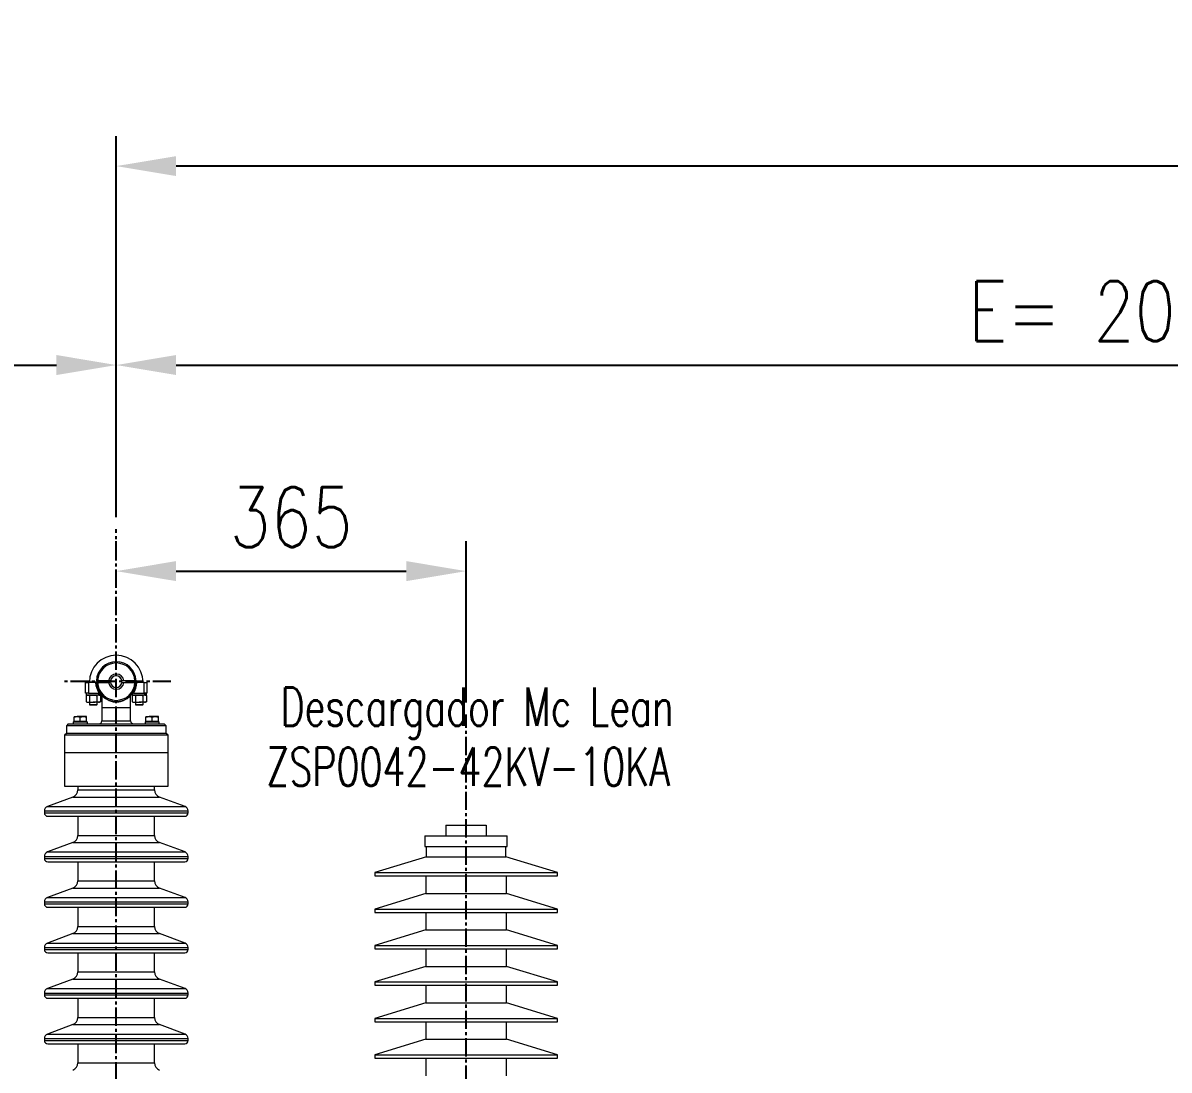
# Model space of a CAD drawing. Header units: millimetres. Extents: x 1587714 to 3094800, y -694377 to -413614.
# Drawn here: x 2027905 to 2029101, y -551668 to -550575 of the extents above; entities that cross this region are included whole.
import ezdxf

# ---------------------------------------------------------------- set-up
doc = ezdxf.new("R2010")
doc.units = ezdxf.units.MM
doc.linetypes.add('CENTER2', pattern=[28.575, 19.05, -3.175, 3.175, -3.175])
for name, color, linetype in [('0_EJES', 1, 'CENTER2'), ('M0_EQUIPOS', 7, 'Continuous'), ('M_DIM', 1, 'Continuous')]:
    doc.layers.add(name, color=color, linetype=linetype)
doc.styles.add('STYLE-MSF', font='simplex.shx', dxfattribs={"width": 0.8})
doc.dimstyles.new('DIM1-25', dxfattribs={"dimscale": 25, "dimtxt": 2.5, "dimasz": 2.5, "dimexe": 1.25, "dimexo": 0.5, "dimgap": 1, "dimtad": 1, "dimdec": 1, "dimtxsty": 'STYLE-MSF', "dimcen": 2.5, "dimclrd": 8, "dimclre": 8, "dimclrt": 3, "dimaunit": 1, "dimadec": 1, "dimazin": 2, "dimtfac": 1, "dimtdec": 1, "dimtmove": 0, "dimatfit": 3, "dimfxl": 1, "dimlwd": -1, "dimlwe": -1, "dimarcsym": 0})

# ---------------------------------------------------------------- blocks, each defined once
blk = doc.blocks.new('*D51')
at = {"layer": 'Defpoints', "color": 0}
for p in [(2028002.1, -550931.8), (2027002.1, -551102.9), (2028002.1, -551102.9)]:
    blk.add_point(p, dxfattribs=at)
at = {"layer": 'M_DIM', "color": 8}
for p, q in [((2027002.1, -551090.4), (2027002.1, -550900.5)), ((2028002.1, -551090.4), (2028002.1, -550900.5)), ((2027064.6, -550931.8), (2027939.6, -550931.8))]:
    blk.add_line(p, q, dxfattribs=at)
for points in [[(2027064.6, -550921.3), (2027064.6, -550942.2), (2027002.1, -550931.8)], [(2027939.6, -550921.3), (2027939.6, -550942.2), (2028002.1, -550931.8)]]:
    blk.add_solid(points, dxfattribs=at)
at = {"layer": 'M_DIM', "color": 3, "insert": (2027627.1, -550875.5), "char_height": 62.5, "attachment_point": 5, "style": 'STYLE-MSF'}
blk.add_mtext('E= 1000', dxfattribs=at)
blk = doc.blocks.new('*D52')
at = {"layer": 'Defpoints', "color": 0}
for p in [(2028002.1, -550724.1), (2028002.1, -551102.9), (2031082.1, -551102.9)]:
    blk.add_point(p, dxfattribs=at)
at = {"layer": 'M_DIM', "color": 8}
for p, q in [((2028002.1, -551090.4), (2028002.1, -550692.9)), ((2031082.1, -551090.4), (2031082.1, -550692.9)), ((2031019.6, -550724.1), (2028064.6, -550724.1))]:
    blk.add_line(p, q, dxfattribs=at)
for points in [[(2028064.6, -550713.7), (2028064.6, -550734.5), (2028002.1, -550724.1)], [(2031019.6, -550713.7), (2031019.6, -550734.5), (2031082.1, -550724.1)]]:
    blk.add_solid(points, dxfattribs=at)
at = {"layer": 'M_DIM', "color": 3, "insert": (2029542.1, -550667.9), "char_height": 62.5, "attachment_point": 5, "style": 'STYLE-MSF'}
blk.add_mtext('E= 3080', dxfattribs=at)
blk = doc.blocks.new('*D53')
at = {"layer": 'Defpoints', "color": 0}
for p in [(2030082.1, -550931.8), (2028002.1, -551102.9), (2030082.1, -551102.9)]:
    blk.add_point(p, dxfattribs=at)
at = {"layer": 'M_DIM', "color": 8}
for p, q in [((2028002.1, -551090.4), (2028002.1, -550900.5)), ((2030082.1, -551090.4), (2030082.1, -550900.5)), ((2028064.6, -550931.8), (2030019.6, -550931.8))]:
    blk.add_line(p, q, dxfattribs=at)
for points in [[(2028064.6, -550921.3), (2028064.6, -550942.2), (2028002.1, -550931.8)], [(2030019.6, -550921.3), (2030019.6, -550942.2), (2030082.1, -550931.8)]]:
    blk.add_solid(points, dxfattribs=at)
at = {"layer": 'M_DIM', "color": 3, "insert": (2029042.1, -550875.5), "char_height": 62.5, "attachment_point": 5, "style": 'STYLE-MSF'}
blk.add_mtext('E= 2080', dxfattribs=at)
blk = doc.blocks.new('*D56')
at = {"layer": 'Defpoints', "color": 0}
for p in [(2028002.1, -551146.9), (2028367.1, -551146.9), (2028367.1, -551296.4)]:
    blk.add_point(p, dxfattribs=at)
at = {"layer": 'M_DIM', "color": 8}
for p, q in [((2028002.1, -551134.4), (2028002.1, -551115.6)), ((2028367.1, -551283.9), (2028367.1, -551115.6)), ((2028064.6, -551146.9), (2028304.6, -551146.9))]:
    blk.add_line(p, q, dxfattribs=at)
for points in [[(2028064.6, -551136.4), (2028064.6, -551157.3), (2028002.1, -551146.9)], [(2028304.6, -551136.4), (2028304.6, -551157.3), (2028367.1, -551146.9)]]:
    blk.add_solid(points, dxfattribs=at)
at = {"layer": 'M_DIM', "color": 3, "insert": (2028184.6, -551090.6), "char_height": 62.5, "attachment_point": 5, "style": 'STYLE-MSF'}
blk.add_mtext('365', dxfattribs=at)

msp = doc.modelspace()

# ---------------------------------------------------------------- linework, layer by layer
at = {"layer": '0_EJES'}
for p, q in [((2028002.082, -561136.8825), (2028002.082, -551102.9118)), ((2028059.1976, -551262.2622), (2027944.966, -551262.2622)), ((2028367.082, -551881.9841), (2028367.082, -551296.4113))]:
    msp.add_line(p, q, dxfattribs=at)
at = {"layer": 'M0_EQUIPOS', "color": 20, "linetype": 'Continuous', "lineweight": 15}
for p, q in [((2027970.0817, -551274.2621), (2027970.0817, -551263.2622)), ((2027970.0817, -551263.2622), (2027973.0819, -551263.2622)), ((2027973.0819, -551263.2622), (2027973.0819, -551274.2621)), ((2027980.605, -551263.2622), (2027973.0819, -551263.2622)), ((2027974.0818, -551262.7622), (2027974.0818, -551263.2622)), ((2027978.082, -551262.7622), (2027974.0818, -551262.7622)), ((2027982.0817, -551262.7622), (2027978.082, -551262.7622)), ((2027980.605, -551263.2622), (2027981.18, -551263.2622)), ((2027982.0817, -551262.7622), (2027982.1394, -551261.2459)), ((2027982.0817, -551263.2622), (2027982.0817, -551262.7622)), ((2027994.1448, -551261.2621), (2027982.6077, -551261.2621)), ((2027982.6077, -551263.2622), (2027994.1448, -551263.2622)), ((2028021.5562, -551261.2621), (2028010.0191, -551261.2621)), ((2028010.0191, -551263.2622), (2028021.5562, -551263.2622)), ((2028022.024, -551261.2452), (2028022.0817, -551262.7622)), ((2028022.0817, -551262.7622), (2028022.0817, -551263.2622)), ((2028022.0817, -551262.7622), (2028026.0819, -551262.7622)), ((2028031.082, -551263.2622), (2028023.5585, -551263.2622)), ((2028026.0819, -551262.7622), (2028030.0816, -551262.7622)), ((2028030.0816, -551263.2622), (2028030.0816, -551262.7622)), ((2028031.082, -551274.2621), (2028031.082, -551263.2622)), ((2028031.082, -551263.2622), (2028034.0818, -551263.2622)), ((2028034.0818, -551263.2622), (2028034.0818, -551274.2621)), ((2027973.0819, -551274.2621), (2027970.0817, -551274.2621)), ((2027971.5818, -551276.2434), (2027970.5761, -551276.8239)), ((2027970.5761, -551276.8239), (2027972.4525, -551276.2434)), ((2027970.5761, -551276.8239), (2027970.5761, -551283.1628)), ((2027970.6395, -551274.2621), (2027970.6395, -551276.2434)), ((2027984.0735, -551276.2434), (2027970.6395, -551276.2434)), ((2027973.0819, -551274.2621), (2027984.2423, -551274.2621)), ((2027974.3288, -551276.8239), (2027978.082, -551276.2434)), ((2027974.3288, -551276.8239), (2027974.3288, -551283.1628)), ((2027981.8347, -551276.8239), (2027981.8347, -551283.1628)), ((2027984.0735, -551276.2434), (2027984.0735, -551274.2621)), ((2027984.0735, -551276.2434), (2027984.69, -551276.2434)), ((2027985.5874, -551276.8239), (2027984.5818, -551276.2434)), ((2027984.69, -551276.2434), (2027984.69, -551274.2621)), ((2027985.524, -551276.2434), (2027984.69, -551276.2434)), ((2027985.524, -551276.2434), (2027985.524, -551274.7683)), ((2027985.5874, -551276.8239), (2027985.5874, -551283.1628)), ((2027987.0818, -551276.5996), (2027987.0818, -551289.2622)), ((2028017.0821, -551289.2622), (2028017.0821, -551276.5996)), ((2028019.5816, -551276.2434), (2028018.5765, -551276.8239)), ((2028018.5765, -551276.8239), (2028020.4528, -551276.2434)), ((2028018.5765, -551276.8239), (2028018.5765, -551283.1628)), ((2028018.6394, -551274.7683), (2028018.6394, -551276.2434)), ((2028032.0733, -551276.2434), (2028018.6394, -551276.2434)), ((2028019.9216, -551274.2621), (2028031.082, -551274.2621)), ((2028022.3292, -551276.8239), (2028026.0819, -551276.2434)), ((2028022.3292, -551276.8239), (2028022.3292, -551283.1628)), ((2028029.8346, -551276.8239), (2028029.8346, -551283.1628)), ((2028034.0818, -551274.2621), (2028031.082, -551274.2621)), ((2028032.0733, -551276.2434), (2028032.0733, -551274.2621)), ((2028032.0733, -551276.2434), (2028032.6904, -551276.2434)), ((2028033.5873, -551276.8239), (2028032.5817, -551276.2434)), ((2028032.6904, -551276.2434), (2028032.6904, -551274.2621)), ((2028033.5239, -551276.2434), (2028032.6904, -551276.2434)), ((2028033.5239, -551276.2434), (2028033.5239, -551274.2621)), ((2028033.5873, -551276.8239), (2028033.5873, -551283.1628)), ((2027970.5761, -551283.1628), (2027971.5818, -551283.7433)), ((2027970.5761, -551283.1628), (2027972.4525, -551283.7433)), ((2027971.5818, -551283.7433), (2027972.4525, -551283.7433)), ((2027972.4525, -551283.7433), (2027978.082, -551283.7433)), ((2027974.0818, -551283.7433), (2027974.0818, -551286.2622)), ((2027974.0818, -551286.2622), (2027974.582, -551286.7622)), ((2027974.0818, -551286.2622), (2027978.082, -551286.2622)), ((2027974.3288, -551283.1628), (2027978.082, -551283.7433)), ((2027978.082, -551286.7622), (2027974.582, -551286.7622)), ((2027983.7111, -551283.7433), (2027978.082, -551283.7433)), ((2027978.082, -551286.2622), (2027982.0817, -551286.2622)), ((2027981.582, -551286.7622), (2027978.082, -551286.7622)), ((2027981.582, -551286.7622), (2027982.0817, -551286.2622)), ((2027982.0817, -551286.2622), (2027982.0817, -551283.7433)), ((2027983.7111, -551283.7433), (2027984.5818, -551283.7433)), ((2027984.5818, -551283.7433), (2027985.5874, -551283.1628)), ((2027987.0818, -551289.2622), (2027987.0818, -551303.2622)), ((2027987.0818, -551289.2622), (2028017.0821, -551289.2622)), ((2028017.0821, -551303.2622), (2028017.0821, -551289.2622)), ((2028018.5765, -551283.1628), (2028019.5816, -551283.7433)), ((2028018.5765, -551283.1628), (2028020.4528, -551283.7433)), ((2028019.5816, -551283.7433), (2028020.4528, -551283.7433)), ((2028020.4528, -551283.7433), (2028026.0819, -551283.7433)), ((2028022.0817, -551283.7433), (2028022.0817, -551286.2622)), ((2028022.0817, -551286.2622), (2028022.5819, -551286.7622)), ((2028022.0817, -551286.2622), (2028030.0816, -551286.2622)), ((2028022.3292, -551283.1628), (2028026.0819, -551283.7433)), ((2028029.5819, -551286.7622), (2028022.5819, -551286.7622)), ((2028031.7109, -551283.7433), (2028026.0819, -551283.7433)), ((2028029.5819, -551286.7622), (2028030.0816, -551286.2622)), ((2028030.0816, -551286.2622), (2028030.0816, -551283.7433)), ((2028031.7109, -551283.7433), (2028032.5817, -551283.7433)), ((2028032.5817, -551283.7433), (2028033.5873, -551283.1628)), ((2027957.1627, -551304.2809), (2027957.1627, -551306.2622)), ((2027957.1627, -551304.2809), (2027972.0238, -551304.2809)), ((2027958.082, -551299.3616), (2027961.3317, -551298.7811)), ((2027958.082, -551298.7811), (2027961.3317, -551298.7811)), ((2027958.082, -551303.6811), (2027958.082, -551299.3616)), ((2027958.082, -551303.6811), (2027958.082, -551304.2809)), ((2027961.3317, -551303.6811), (2027958.082, -551303.6811)), ((2027967.8319, -551298.7811), (2027961.3317, -551298.7811)), ((2027964.5818, -551303.6811), (2027961.3317, -551303.6811)), ((2027964.5818, -551299.3616), (2027967.8319, -551298.7811)), ((2027964.5818, -551303.6811), (2027964.5818, -551299.3616)), ((2027967.8319, -551303.6811), (2027964.5818, -551303.6811)), ((2027971.0821, -551298.7811), (2027967.8319, -551298.7811)), ((2027971.0821, -551303.6811), (2027967.8319, -551303.6811)), ((2027971.0821, -551303.6811), (2027971.0821, -551299.3616)), ((2027971.0821, -551304.2809), (2027971.0821, -551303.6811)), ((2027972.0238, -551306.2622), (2027972.0238, -551304.2809)), ((2027987.0818, -551303.2622), (2028002.0817, -551303.2622)), ((2028002.0817, -551303.2622), (2028017.0821, -551303.2622)), ((2028032.1625, -551304.2809), (2028032.1625, -551306.2622)), ((2028032.1625, -551304.2809), (2028047.0241, -551304.2809)), ((2028033.0819, -551299.3616), (2028036.332, -551298.7811)), ((2028033.0819, -551298.7811), (2028036.332, -551298.7811)), ((2028033.0819, -551303.6811), (2028033.0819, -551299.3616)), ((2028033.0819, -551303.6811), (2028033.0819, -551304.2809)), ((2028036.332, -551303.6811), (2028033.0819, -551303.6811)), ((2028042.8317, -551298.7811), (2028036.332, -551298.7811)), ((2028039.5816, -551303.6811), (2028036.332, -551303.6811)), ((2028039.5816, -551299.3616), (2028042.8317, -551298.7811)), ((2028039.5816, -551303.6811), (2028039.5816, -551299.3616)), ((2028042.8317, -551303.6811), (2028039.5816, -551303.6811)), ((2028046.0819, -551298.7811), (2028042.8317, -551298.7811)), ((2028046.0819, -551303.6811), (2028042.8317, -551303.6811)), ((2028046.0819, -551303.6811), (2028046.0819, -551299.3616)), ((2028046.0819, -551304.2809), (2028046.0819, -551303.6811)), ((2028047.0241, -551306.2622), (2028047.0241, -551304.2809)), ((2027950.0817, -551316.2622), (2027948.0818, -551318.2623)), ((2027952.082, -551306.2622), (2027950.0817, -551308.2623)), ((2027950.0817, -551308.2623), (2027950.0817, -551316.2622)), ((2028002.0817, -551308.2623), (2027950.0817, -551308.2623)), ((2028002.0817, -551316.2622), (2027950.0817, -551316.2622)), ((2027952.082, -551306.2622), (2028002.0817, -551306.2622)), ((2028002.0817, -551306.2622), (2028052.0819, -551306.2622)), ((2028054.0818, -551308.2623), (2028002.0817, -551308.2623)), ((2028054.0818, -551316.2622), (2028002.0817, -551316.2622)), ((2028054.0818, -551308.2623), (2028052.0819, -551306.2622)), ((2028054.0818, -551316.2622), (2028054.0818, -551308.2623)), ((2028056.0816, -551318.2623), (2028054.0818, -551316.2622)), ((2027948.0818, -551318.2623), (2027948.0818, -551336.2622)), ((2028002.0817, -551318.2623), (2027948.0818, -551318.2623)), ((2028056.0816, -551318.2623), (2028002.0817, -551318.2623)), ((2028056.0816, -551336.2622), (2028056.0816, -551318.2623)), ((2027948.0818, -551336.2622), (2027948.0818, -551371.2622)), ((2027948.0818, -551336.2622), (2028002.0817, -551336.2622)), ((2028002.0817, -551336.2622), (2028056.0816, -551336.2622)), ((2028056.0816, -551371.2622), (2028056.0816, -551336.2622)), ((2027948.0818, -551371.2622), (2028002.0817, -551371.2622)), ((2027962.0818, -551371.2622), (2027962.0818, -551375.1997)), ((2027962.0818, -551375.1997), (2028042.0817, -551375.1997)), ((2028002.0817, -551371.2622), (2028056.0816, -551371.2622)), ((2028042.0817, -551375.1997), (2028042.0817, -551371.2622)), ((2027956.8675, -551382.6989), (2027930.3411, -551392.5516)), ((2027956.8675, -551382.6989), (2028047.2964, -551382.6989)), ((2028073.8228, -551392.5516), (2028047.2964, -551382.6989)), ((2027927.0819, -551397.2389), (2027927.0819, -551399.2621)), ((2027927.0819, -551397.2389), (2028077.082, -551397.2389)), ((2027927.0819, -551399.2621), (2028077.082, -551399.2621)), ((2027930.3411, -551392.5516), (2028073.8228, -551392.5516)), ((2028077.082, -551399.2621), (2028077.082, -551397.2389)), ((2027930.5819, -551402.7621), (2028073.582, -551402.7621)), ((2027962.0818, -551402.7621), (2027962.0818, -551422.6996)), ((2028042.0817, -551422.6996), (2028042.0817, -551402.7621)), ((2027962.0818, -551422.6996), (2028042.0817, -551422.6996)), ((2028324.0817, -551423.1793), (2028324.0817, -551434.1795)), ((2028324.0817, -551423.1793), (2028410.0817, -551423.1793)), ((2028346.0821, -551412.1794), (2028346.0821, -551423.1793)), ((2028346.0821, -551412.1794), (2028367.082, -551412.1794)), ((2028367.082, -551412.1794), (2028367.082, -551423.1793)), ((2028367.082, -551412.1794), (2028388.0819, -551412.1794)), ((2028388.0819, -551412.1794), (2028388.0819, -551423.1793)), ((2028410.0817, -551434.1795), (2028410.0817, -551423.1793)), ((2027956.8675, -551430.1991), (2027930.3411, -551440.0517)), ((2027956.8675, -551430.1991), (2028047.2964, -551430.1991)), ((2028073.8228, -551440.0517), (2028047.2964, -551430.1991)), ((2028324.0817, -551434.1795), (2028410.0817, -551434.1795)), ((2028325.5819, -551434.1795), (2028325.5819, -551445.1794)), ((2028408.5821, -551445.1794), (2028408.5821, -551434.1795)), ((2027927.0819, -551444.7388), (2027927.0819, -551446.7623)), ((2027927.0819, -551444.7388), (2028077.082, -551444.7388)), ((2027927.0819, -551446.7623), (2028077.082, -551446.7623)), ((2027930.3411, -551440.0517), (2028073.8228, -551440.0517)), ((2028077.082, -551446.7623), (2028077.082, -551444.7388)), ((2028325.7459, -551445.1794), (2028271.8318, -551461.6074)), ((2028325.5819, -551445.1794), (2028408.5821, -551445.1794)), ((2028462.3316, -551461.6074), (2028408.4175, -551445.1794)), ((2027930.5819, -551450.2622), (2028073.582, -551450.2622)), ((2027962.0818, -551450.2622), (2027962.0818, -551470.1995)), ((2028042.0817, -551470.1995), (2028042.0817, -551450.2622)), ((2027962.0818, -551470.1995), (2028042.0817, -551470.1995)), ((2028271.8318, -551461.6074), (2028271.8318, -551465.0797)), ((2028271.8318, -551461.6074), (2028462.3316, -551461.6074)), ((2028271.8318, -551465.0797), (2028462.3316, -551465.0797)), ((2028325.0035, -551465.0797), (2028325.0035, -551483.4303)), ((2028409.16, -551483.4303), (2028409.16, -551465.0797)), ((2028462.3316, -551465.0797), (2028462.3316, -551461.6074)), ((2027956.8675, -551477.699), (2027930.3411, -551487.5516)), ((2027956.8675, -551477.699), (2028047.2964, -551477.699)), ((2028073.8228, -551487.5516), (2028047.2964, -551477.699)), ((2028325.0035, -551483.4303), (2028271.8318, -551499.6323)), ((2028325.0035, -551483.4303), (2028409.16, -551483.4303)), ((2028462.3316, -551499.6323), (2028409.16, -551483.4303)), ((2027927.0819, -551492.2387), (2027927.0819, -551494.2622)), ((2027927.0819, -551492.2387), (2028077.082, -551492.2387)), ((2027927.0819, -551494.2622), (2028077.082, -551494.2622)), ((2027930.3411, -551487.5516), (2028073.8228, -551487.5516)), ((2028077.082, -551494.2622), (2028077.082, -551492.2387)), ((2027930.5819, -551497.7621), (2028073.582, -551497.7621)), ((2027962.0818, -551497.7621), (2027962.0818, -551517.6997)), ((2028042.0817, -551517.6997), (2028042.0817, -551497.7621)), ((2028271.8318, -551499.6323), (2028271.8318, -551503.1046)), ((2028271.8318, -551499.6323), (2028462.3316, -551499.6323)), ((2028271.8318, -551503.1046), (2028462.3316, -551503.1046)), ((2028325.0035, -551503.1046), (2028325.0035, -551521.455)), ((2028409.16, -551521.455), (2028409.16, -551503.1046)), ((2028462.3316, -551503.1046), (2028462.3316, -551499.6323)), ((2027962.0818, -551517.6997), (2028042.0817, -551517.6997)), ((2027956.8675, -551525.1991), (2027930.3411, -551535.0518)), ((2027956.8675, -551525.1991), (2028047.2964, -551525.1991)), ((2028073.8228, -551535.0518), (2028047.2964, -551525.1991)), ((2028325.0035, -551521.455), (2028271.8318, -551537.657)), ((2028325.0035, -551521.455), (2028409.16, -551521.455)), ((2028462.3316, -551537.657), (2028409.16, -551521.455)), ((2027927.0819, -551539.7388), (2027927.0819, -551541.7623)), ((2027927.0819, -551539.7388), (2028077.082, -551539.7388)), ((2027927.0819, -551541.7623), (2028077.082, -551541.7623)), ((2027930.3411, -551535.0518), (2028073.8228, -551535.0518)), ((2028077.082, -551541.7623), (2028077.082, -551539.7388)), ((2028271.8318, -551537.657), (2028271.8318, -551541.1293)), ((2028271.8318, -551537.657), (2028462.3316, -551537.657)), ((2028271.8318, -551541.1293), (2028462.3316, -551541.1293)), ((2028325.0035, -551541.1293), (2028325.0035, -551559.4796)), ((2028409.16, -551559.4796), (2028409.16, -551541.1293)), ((2028462.3316, -551541.1293), (2028462.3316, -551537.657)), ((2027930.5819, -551545.2623), (2028073.582, -551545.2623)), ((2027962.0818, -551545.2623), (2027962.0818, -551565.1996)), ((2028042.0817, -551565.1996), (2028042.0817, -551545.2623)), ((2027962.0818, -551565.1996), (2028042.0817, -551565.1996)), ((2028325.0035, -551559.4796), (2028271.8318, -551575.6816)), ((2028325.0035, -551559.4796), (2028409.16, -551559.4796)), ((2028462.3316, -551575.6816), (2028409.16, -551559.4796)), ((2027956.8675, -551572.699), (2027930.3411, -551582.5517)), ((2027956.8675, -551572.699), (2028047.2964, -551572.699)), ((2028073.8228, -551582.5517), (2028047.2964, -551572.699)), ((2028271.8318, -551575.6816), (2028271.8318, -551579.154)), ((2028271.8318, -551575.6816), (2028462.3316, -551575.6816)), ((2028271.8318, -551579.154), (2028462.3316, -551579.154)), ((2028325.0035, -551579.154), (2028325.0035, -551597.5046)), ((2028409.16, -551597.5046), (2028409.16, -551579.154)), ((2028462.3316, -551579.154), (2028462.3316, -551575.6816)), ((2027927.0819, -551587.2387), (2027927.0819, -551589.2622)), ((2027927.0819, -551587.2387), (2028077.082, -551587.2387)), ((2027927.0819, -551589.2622), (2028077.082, -551589.2622)), ((2027930.3411, -551582.5517), (2028073.8228, -551582.5517)), ((2028077.082, -551589.2622), (2028077.082, -551587.2387)), ((2027930.5819, -551592.7622), (2028073.582, -551592.7622)), ((2027962.0818, -551592.7622), (2027962.0818, -551612.6997)), ((2028042.0817, -551612.6997), (2028042.0817, -551592.7622)), ((2028325.0035, -551597.5046), (2028271.8318, -551613.7063)), ((2028325.0035, -551597.5046), (2028409.16, -551597.5046)), ((2028462.3316, -551613.7063), (2028409.16, -551597.5046)), ((2027962.0818, -551612.6997), (2028042.0817, -551612.6997)), ((2028271.8318, -551613.7063), (2028271.8318, -551617.1786)), ((2028271.8318, -551613.7063), (2028462.3316, -551613.7063)), ((2028462.3316, -551617.1786), (2028462.3316, -551613.7063)), ((2027956.8675, -551620.1989), (2027930.3411, -551630.0518)), ((2027956.8675, -551620.1989), (2028047.2964, -551620.1989)), ((2028073.8228, -551630.0518), (2028047.2964, -551620.1989)), ((2028271.8318, -551617.1786), (2028462.3316, -551617.1786)), ((2028325.0035, -551617.1786), (2028325.0035, -551635.5292)), ((2028409.16, -551635.5292), (2028409.16, -551617.1786)), ((2027927.0819, -551634.7389), (2027927.0819, -551636.7621)), ((2027927.0819, -551634.7389), (2028077.082, -551634.7389)), ((2027927.0819, -551636.7621), (2028077.082, -551636.7621)), ((2027930.3411, -551630.0518), (2028073.8228, -551630.0518)), ((2028077.082, -551636.7621), (2028077.082, -551634.7389)), ((2028325.0035, -551635.5292), (2028271.8318, -551651.731)), ((2028325.0035, -551635.5292), (2028409.16, -551635.5292)), ((2028462.3316, -551651.731), (2028409.16, -551635.5292)), ((2027930.5819, -551640.2623), (2028073.582, -551640.2623)), ((2027962.0818, -551640.2623), (2027962.0818, -551660.1996)), ((2028042.0817, -551660.1996), (2028042.0817, -551640.2623)), ((2027962.0818, -551660.1996), (2028042.0817, -551660.1996)), ((2028271.8318, -551651.731), (2028271.8318, -551655.2033)), ((2028271.8318, -551651.731), (2028462.3316, -551651.731)), ((2028271.8318, -551655.2033), (2028462.3316, -551655.2033)), ((2028325.0035, -551655.2033), (2028325.0035, -551673.5539)), ((2028409.16, -551673.5539), (2028409.16, -551655.2033)), ((2028462.3316, -551655.2033), (2028462.3316, -551651.731))]:
    msp.add_line(p, q, dxfattribs=at)
for centre, radius, start, end in [((2028002.0818, -551262.7622), 28, 0, 180), ((2028002.0818, -551262.2622), 20.75, 2.7600496, 177.2373923), ((2028002.0818, -551262.2622), 19.5, 2.9395345, 177.0604655), ((2028002.0818, -551262.2622), 8, 7.1807558, 172.8192442), ((2028002.0818, -551262.2622), 6, 9.5940682, 170.4059318), ((2028002.0818, -551262.2622), 21.5, 182.6658818, 213.9272316), ((2028002.0818, -551262.2622), 20.75, 182.7571103, 357.2369897), ((2028002.0818, -551262.2622), 19.5, 182.9395345, 357.0604655), ((2028002.0818, -551262.2622), 8, 187.1807558, 352.8192442), ((2028002.0818, -551262.2622), 6, 189.5940682, 350.4059318), ((2028002.0818, -551262.2622), 21.5, 326.0727684, 357.3341182), ((2027984.0818, -551303.2622), 3, 270, 0), ((2028020.0818, -551303.2622), 3, 180, 270), ((2027954.0818, -551375.1996), 8, 290.3764352, 0), ((2028050.0818, -551375.1996), 8, 180, 249.6235648), ((2027932.0818, -551397.2388), 5, 110.3764352, 180), ((2027930.5818, -551399.2622), 3.5, 180, 270), ((2028073.5818, -551399.2622), 3.5, 270, 0), ((2028072.0818, -551397.2388), 5, 0, 69.6235648), ((2027954.0818, -551422.6996), 8, 290.3764352, 0), ((2028050.0818, -551422.6996), 8, 180, 249.6235648), ((2027932.0818, -551444.7388), 5, 110.3764352, 180), ((2027930.5818, -551446.7622), 3.5, 180, 270), ((2028073.5818, -551446.7622), 3.5, 270, 0), ((2028072.0818, -551444.7388), 5, 0, 69.6235648), ((2027954.0818, -551470.1996), 8, 290.3764352, 0), ((2028050.0818, -551470.1996), 8, 180, 249.6235648), ((2027932.0818, -551492.2388), 5, 110.3764352, 180), ((2027930.5818, -551494.2622), 3.5, 180, 270), ((2028073.5818, -551494.2622), 3.5, 270, 0), ((2028072.0818, -551492.2388), 5, 0, 69.6235648), ((2027954.0818, -551517.6996), 8, 290.3764352, 0), ((2028050.0818, -551517.6996), 8, 180, 249.6235648), ((2027932.0818, -551539.7388), 5, 110.3764352, 180), ((2027930.5818, -551541.7622), 3.5, 180, 270), ((2028073.5818, -551541.7622), 3.5, 270, 0), ((2028072.0818, -551539.7388), 5, 0, 69.6235648), ((2027954.0818, -551565.1996), 8, 290.3764352, 0), ((2028050.0818, -551565.1996), 8, 180, 249.6235648), ((2027932.0818, -551587.2388), 5, 110.3764352, 180), ((2027930.5818, -551589.2622), 3.5, 180, 270), ((2028073.5818, -551589.2622), 3.5, 270, 0), ((2028072.0818, -551587.2388), 5, 0, 69.6235648), ((2027954.0818, -551612.6996), 8, 290.3764352, 0), ((2028050.0818, -551612.6996), 8, 180, 249.6235648), ((2027932.0818, -551634.7388), 5, 110.3764352, 180), ((2027930.5818, -551636.7622), 3.5, 180, 270), ((2028073.5818, -551636.7622), 3.5, 270, 0), ((2028072.0818, -551634.7388), 5, 0, 69.6235648), ((2027954.0818, -551660.1996), 8, 290.3764352, 0), ((2028050.0818, -551660.1996), 8, 180, 249.6235648)]:
    msp.add_arc(centre, radius, start, end, dxfattribs=at)
for points, knots in [([(2027981.3708, -551261.2621), (2027981.3664, -551261.2621), (2027981.3479, -551261.2621), (2027981.4579, -551261.2621), (2027981.6935, -551261.2621), (2027982.0415, -551261.2621), (2027982.365, -551261.2621), (2027982.5564, -551261.2621), (2027982.6077, -551261.2621)], [0, 0, 0, 0, 0.06520697, 0.279087528, 0.49307646, 0.707169787, 0.92151908, 1, 1, 1, 1]), ([(2027982.6077, -551263.2622), (2027982.5042, -551263.2622), (2027982.2602, -551263.2622), (2027981.9014, -551263.2622), (2027981.592, -551263.2622), (2027981.3925, -551263.2622), (2027981.3731, -551263.2622), (2027981.3641, -551263.2622)], [0, 0, 0, 0, 0.1599907615, 0.3772185883, 0.5943526193, 0.8112031718, 1, 1, 1, 1]), ([(2027996.1656, -551261.2621), (2027996.1436, -551261.2621), (2027996.0995, -551261.2621), (2027995.7568, -551261.2621), (2027995.2514, -551261.2621), (2027994.6819, -551261.2621), (2027994.3002, -551261.2621), (2027994.1448, -551261.2621)], [0, 0, 0, 0, 0.211600606, 0.423152108, 0.636245617, 0.851885953, 1, 1, 1, 1]), ([(2027994.1448, -551263.2622), (2027994.3733, -551263.2622), (2027994.8305, -551263.2622), (2027995.4398, -551263.2622), (2027995.8975, -551263.2622), (2027996.134, -551263.2622), (2027996.1568, -551263.2622), (2027996.1656, -551263.2622)], [0, 0, 0, 0, 0.217127129, 0.43443233, 0.651368318, 0.866401554, 1, 1, 1, 1]), ([(2028010.0191, -551261.2621), (2028009.7905, -551261.2621), (2028009.3331, -551261.2621), (2028008.7237, -551261.2621), (2028008.2658, -551261.2621), (2028008.0302, -551261.2621), (2028008.0068, -551261.2621), (2028007.9978, -551261.2621)], [0, 0, 0, 0, 0.217253041, 0.434534611, 0.651447008, 0.866399981, 1, 1, 1, 1]), ([(2028007.9978, -551263.2622), (2028008.0199, -551263.2622), (2028008.0639, -551263.2622), (2028008.4066, -551263.2622), (2028008.9121, -551263.2622), (2028009.4817, -551263.2622), (2028009.8636, -551263.2622), (2028010.0191, -551263.2622)], [0, 0, 0, 0, 0.211568725, 0.423088353, 0.636149756, 0.851757602, 1, 1, 1, 1]), ([(2028021.5562, -551261.2621), (2028021.694, -551261.2621), (2028021.9727, -551261.2621), (2028022.3477, -551261.2621), (2028022.63, -551261.2621), (2028022.7912, -551261.2621), (2028022.7916, -551261.2621), (2028022.7917, -551261.2621)], [0, 0, 0, 0, 0.211274599, 0.427162099, 0.642720776, 0.85812658, 1, 1, 1, 1]), ([(2028022.8041, -551263.2622), (2028022.8053, -551263.2622), (2028022.8279, -551263.2622), (2028022.7425, -551263.2622), (2028022.5413, -551263.2622), (2028022.2139, -551263.2622), (2028021.8676, -551263.2622), (2028021.6418, -551263.2622), (2028021.5562, -551263.2622)], [0, 0, 0, 0, 0.011704592, 0.225926368, 0.440075355, 0.654418733, 0.868975716, 1, 1, 1, 1]), ([(2028022.991, -551263.2622), (2028023.0326, -551263.2622), (2028023.21, -551263.2622), (2028023.4074, -551263.2622), (2028023.5585, -551263.2622)], [0, 0, 0, 0, 0.234532007, 1, 1, 1, 1]), ([(2027972.4525, -551276.2434), (2027972.497, -551276.2439), (2027973.131, -551276.2519), (2027973.7517, -551276.5483), (2027974.3288, -551276.8239)], [0, 0, 0, 0, 0.070228987, 1, 1, 1, 1]), ([(2027978.082, -551276.2434), (2027978.1709, -551276.2439), (2027979.4382, -551276.2519), (2027980.68, -551276.5483), (2027981.8347, -551276.8239)], [0, 0, 0, 0, 0.070145799, 1, 1, 1, 1]), ([(2027983.7111, -551276.2434), (2027983.5405, -551276.252), (2027982.9053, -551276.284), (2027982.2869, -551276.5959), (2027981.8347, -551276.8239)], [0, 0, 0, 0, 0.2686405395, 1, 1, 1, 1]), ([(2027985.5874, -551276.8239), (2027985.4298, -551276.7363), (2027984.8178, -551276.3963), (2027984.1826, -551276.3085), (2027983.7111, -551276.2434)], [0, 0, 0, 0, 0.257584827, 1, 1, 1, 1]), ([(2027985.3686, -551274.2621), (2027985.3202, -551274.2621), (2027985.0131, -551274.2621), (2027984.6107, -551274.2621), (2027984.2793, -551274.2621), (2027984.2423, -551274.2621)], [0, 0, 0, 0, 0.142288474, 0.904295006, 1, 1, 1, 1]), ([(2028013.604, -551279.3142), (2028013.1593, -551279.6926), (2028012.1421, -551280.5582), (2028010.3286, -551281.6761), (2028008.3256, -551282.6065), (2028006.3759, -551283.2481), (2028004.2709, -551283.6655), (2028002.1588, -551283.8061), (2028000.0593, -551283.6811), (2027998.042, -551283.312), (2027995.823, -551282.6215), (2027993.5761, -551281.5404), (2027992.041, -551280.5707), (2027991.4103, -551280.0332), (2027991.3791, -551280.0066)], [0, 0, 0, 0, 0.08756084, 0.200277005, 0.281180796, 0.363989605, 0.443984376, 0.526829049, 0.601002051, 0.679705216, 0.760855833, 0.875097848, 0.993826679, 1, 1, 1, 1]), ([(2028019.9216, -551274.2621), (2028019.5679, -551274.2621), (2028019.1912, -551274.2621), (2028018.8833, -551274.2621), (2028018.8645, -551274.2621)], [0, 0, 0, 0, 0.93885462, 1, 1, 1, 1]), ([(2028020.4528, -551276.2434), (2028020.4972, -551276.2439), (2028021.1294, -551276.2519), (2028021.7511, -551276.5483), (2028022.3292, -551276.8239)], [0, 0, 0, 0, 0.0701663571, 1, 1, 1, 1]), ([(2028026.0819, -551276.2434), (2028026.1708, -551276.2439), (2028027.438, -551276.2519), (2028028.6799, -551276.5483), (2028029.8346, -551276.8239)], [0, 0, 0, 0, 0.070145799, 1, 1, 1, 1]), ([(2028031.7109, -551276.2434), (2028031.5403, -551276.252), (2028030.9051, -551276.284), (2028030.2868, -551276.5959), (2028029.8346, -551276.8239)], [0, 0, 0, 0, 0.2686405395, 1, 1, 1, 1]), ([(2028033.5873, -551276.8239), (2028033.4298, -551276.7363), (2028032.8184, -551276.3962), (2028032.1828, -551276.3085), (2028031.7109, -551276.2434)], [0, 0, 0, 0, 0.2575237538, 1, 1, 1, 1]), ([(2027972.4525, -551283.7433), (2027972.497, -551283.7428), (2027973.131, -551283.7348), (2027973.7517, -551283.4384), (2027974.3288, -551283.1628)], [0, 0, 0, 0, 0.070228987, 1, 1, 1, 1]), ([(2027978.082, -551283.7433), (2027978.1709, -551283.7428), (2027979.4382, -551283.7348), (2027980.68, -551283.4384), (2027981.8347, -551283.1628)], [0, 0, 0, 0, 0.070145799, 1, 1, 1, 1]), ([(2027983.7111, -551283.7433), (2027983.5405, -551283.7347), (2027982.9053, -551283.7027), (2027982.2869, -551283.3908), (2027981.8347, -551283.1628)], [0, 0, 0, 0, 0.2686405395, 1, 1, 1, 1]), ([(2027985.5874, -551283.1628), (2027985.4298, -551283.2505), (2027984.8179, -551283.5909), (2027984.1827, -551283.6784), (2027983.7111, -551283.7433)], [0, 0, 0, 0, 0.257598428, 1, 1, 1, 1]), ([(2028020.4528, -551283.7433), (2028020.4972, -551283.7428), (2028021.1294, -551283.7348), (2028021.7511, -551283.4384), (2028022.3292, -551283.1628)], [0, 0, 0, 0, 0.0701663571, 1, 1, 1, 1]), ([(2028026.0819, -551283.7433), (2028026.1708, -551283.7428), (2028027.438, -551283.7348), (2028028.6799, -551283.4384), (2028029.8346, -551283.1628)], [0, 0, 0, 0, 0.070145799, 1, 1, 1, 1]), ([(2028031.7109, -551283.7433), (2028031.5403, -551283.7347), (2028030.9051, -551283.7027), (2028030.2868, -551283.3908), (2028029.8346, -551283.1628)], [0, 0, 0, 0, 0.2686405395, 1, 1, 1, 1]), ([(2028033.5873, -551283.1628), (2028033.4298, -551283.2505), (2028032.8184, -551283.591), (2028032.1829, -551283.6784), (2028031.7109, -551283.7433)], [0, 0, 0, 0, 0.257537358, 1, 1, 1, 1]), ([(2027958.082, -551298.7811), (2027958.082, -551298.788), (2027958.082, -551298.8166), (2027958.082, -551299.1266), (2027958.082, -551299.3616)], [0, 0, 0, 0, 0.241848712, 1, 1, 1, 1]), ([(2027961.3317, -551298.7811), (2027961.4088, -551298.7817), (2027962.5066, -551298.7896), (2027963.582, -551299.086), (2027964.5818, -551299.3616)], [0, 0, 0, 0, 0.0702571059, 1, 1, 1, 1]), ([(2027967.8319, -551298.7811), (2027967.9089, -551298.7817), (2027969.0061, -551298.7896), (2027970.0818, -551299.086), (2027971.0821, -551299.3616)], [0, 0, 0, 0, 0.070148492, 1, 1, 1, 1]), ([(2027971.0821, -551299.3616), (2027971.0821, -551299.1266), (2027971.0821, -551298.8166), (2027971.0821, -551298.788), (2027971.0821, -551298.7811)], [0, 0, 0, 0, 0.758151288, 1, 1, 1, 1]), ([(2028033.0819, -551298.7811), (2028033.0819, -551298.788), (2028033.0819, -551298.8166), (2028033.0819, -551299.1266), (2028033.0819, -551299.3616)], [0, 0, 0, 0, 0.241848712, 1, 1, 1, 1]), ([(2028036.332, -551298.7811), (2028036.4089, -551298.7817), (2028037.506, -551298.7896), (2028038.5815, -551299.086), (2028039.5816, -551299.3616)], [0, 0, 0, 0, 0.0701560805, 1, 1, 1, 1]), ([(2028042.8317, -551298.7811), (2028042.9089, -551298.7817), (2028044.0066, -551298.7896), (2028045.082, -551299.086), (2028046.0819, -551299.3616)], [0, 0, 0, 0, 0.070257038, 1, 1, 1, 1]), ([(2028046.0819, -551299.3616), (2028046.0819, -551299.1266), (2028046.0819, -551298.8166), (2028046.0819, -551298.788), (2028046.0819, -551298.7811)], [0, 0, 0, 0, 0.758151288, 1, 1, 1, 1])]:
    msp.add_open_spline(points, degree=3, knots=knots, dxfattribs=at)

# ---------------------------------------------------------------- texts
at = {"layer": 'M_DIM', "color": 7, "style": 'STYLE-MSF', "width": 0.7}
for s, p in [('Descargador Mc Lean', (2028173.4869, -551308.5211)), ('ZSP0042-42KV-10KA', (2028158.6916, -551370.9912))]:
    msp.add_text(s, height=40, dxfattribs=at).set_placement(p)

# ---------------------------------------------------------------- dimensions: what is measured, and where the dimension line sits
at = {"layer": 'M_DIM'}
dim = msp.add_linear_dim(base=(2028002.082, -550724.1008), p1=(2031082.082, -551102.9118), p2=(2028002.082, -551102.9118), text='E= <>', dimstyle='DIM1-25', dxfattribs=at)
dim.commit()
dim.dimension.update_dxf_attribs({"geometry": '*D52', "text_midpoint": (2029542.082, -550667.8508)})
for base, p1, p2, picture, middle in [((2028002.082, -550931.7631), (2027002.082, -551102.9118), (2028002.082, -551102.9118), '*D51', (2027627.082, -550931.7631)), ((2030082.082, -550931.7631), (2028002.082, -551102.9118), (2030082.082, -551102.9118), '*D53', (2029042.082, -550931.7631))]:
    dim = msp.add_linear_dim(base=base, p1=p1, p2=p2, text='E= <>', dimstyle='DIM1-25', dxfattribs=at)
    dim.commit()
    dim.dimension.update_dxf_attribs({"geometry": picture, "text_midpoint": middle, "dimtype": 160})
dim = msp.add_linear_dim(base=(2028367.082, -551146.8543), p1=(2028002.082, -551146.8543), p2=(2028367.082, -551296.4113), dimstyle='DIM1-25', dxfattribs=at)
dim.commit()
dim.dimension.update_dxf_attribs({"geometry": '*D56', "text_midpoint": (2028184.582, -551090.6043)})

doc.saveas('drawing.dxf')
